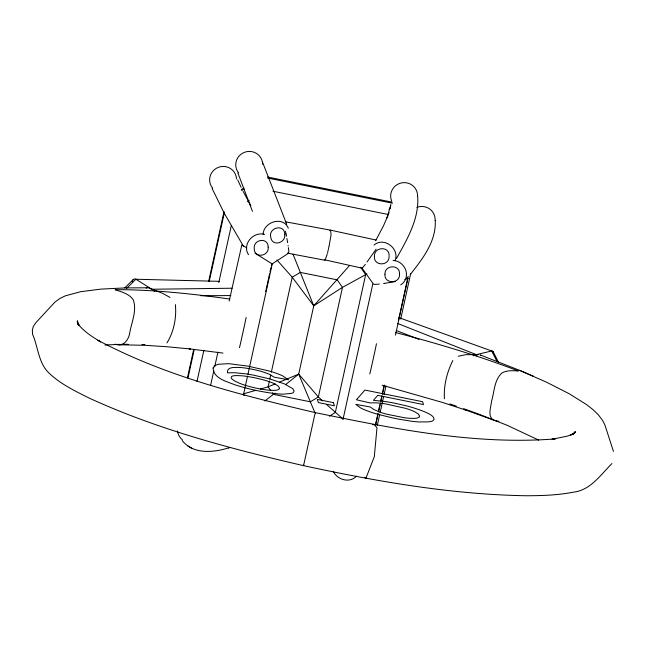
<?xml version="1.0" encoding="UTF-8"?>
<svg xmlns="http://www.w3.org/2000/svg" width="647" height="647" viewBox="0 0 647 647"><rect width="100%" height="100%" fill="white"/><g stroke="black" fill="none" stroke-linecap="round" stroke-linejoin="round"><path stroke-width="0.97" d="M263.159 234.263C263.475 221.848 283.257 215.629 288.311 228.197M390.788 204.412L390.262 207.962L390.691 205.35L387.011 217.893L387.941 215.572L383.412 225.973L375.6 240.781M315.396 413.029L315.429 412.64C394.136 428.815 474.623 445.176 555.336 438.901L552.053 439.264L567.678 436.046L573.347 433.83L570.711 435.051L574.884 432.479L572.732 434.606L575.434 431.703L574.471 433.385M246.127 317.451L245.431 320.888A74.761 7.424 -78.6 0 1 244.323 326.128L241.412 339.36A74.761 7.424 -78.6 0 1 240.247 344.447L239.479 347.657M376.457 343.719L375.761 347.156A74.761 7.424 -78.6 0 1 374.653 352.397L371.742 365.628A74.761 7.424 -78.6 0 1 370.577 370.715L369.809 373.926M329.121 245.884L331.094 234.659L330.52 230.154L285.295 221.751M329.032 246.281L328.336 249.443M218.775 282.561L231.254 225.763M187.444 377.824L193.72 349.291M208.657 281.413L224.024 211.569M187.994 377.888L194.27 349.364M209.207 281.485L224.363 212.62M196.987 381.512L203.87 350.278M210.582 385.515L213.817 370.788M214.683 366.857L217.926 352.13M229.159 301.081L241.857 244.881M265.699 291.53L269.605 273.802M270.034 271.837L270.899 267.898M271.336 265.925L271.764 263.96M243.434 394.791L247.542 376.133M247.971 374.168L272.169 264.211M269.403 380.97L268.117 386.841L270.769 390.594M269.839 379.013L270.697 375.098M271.344 372.162L292.234 277.223L300.265 272.395L337.184 279.844L342.498 287.349L318.373 396.975L310.35 401.795L273.422 394.355L272.363 392.85M314.717 412.22L298.712 374.12L313.738 305.837L349.485 265.585M343.015 419.402L372.834 283.912L374.524 284.445L379.352 284.073M375.616 424.206L377.969 413.538M378.39 411.597L379.886 404.812M380.751 400.881L381.835 395.956M382.272 393.983L384.221 385.119M398.487 320.281L408.176 276.253M375.519 425.645L378.115 413.837M378.552 411.872L380.501 403.016M380.929 401.051L382.013 396.134M382.45 394.16L384.391 385.313M395.43 335.138L407.933 278.364M377.322 425.289L379.708 414.476M380.137 412.503L383.598 396.765M384.035 394.799L385.984 385.944M400.703 319.052L410.659 273.802M328.166 250.219L327.552 252.864M327.325 253.826L325.02 260.256L288.093 253.26M303.75 465.007L303.645 465.355A97.09 1.108 -77.5 0 1 303.556 465.654C231.044 448.969 158.531 429.673 90.629 398.754L89.545 398.261C74.623 390.804 59.047 383.445 47.288 371.313C38.27 361.091 37.898 346.38 32.593 334.337L32.35 330.116L33.361 326.29L35.957 322.57L54.858 302.173L59.945 298.445L65.396 295.816L80.657 291.708L100.997 289.112L125.55 287.891L147.524 287.778A6.001 4.569 -89.7 0 1 148.559 287.955M394.929 260.822C400.299 248.966 383.962 236.365 374.023 245.059M574.14 433.458L574.762 431.84M329.905 230.696L330.455 230.138L376.061 240.045M396.465 258.501C407.02 239.56 419.151 219.147 417.719 196.648M372.995 283.435L362.126 268.254M452.851 360.549C446.948 372.114 443.575 385.863 444.424 398.843M388.16 214.286L389.195 212.79M376.109 249.168L367.035 262.019M365.385 264.324L362.166 268.23M410.23 274.554C422.467 259.075 436.313 241.46 435.245 220.595M388.976 209.604L390.084 208.358M166.942 342.918C173.857 331.903 176.68 317.531 175.369 304.624M611.933 463.567C600.513 474.93 590.452 490.475 572.927 492.238C557.851 495.181 542.445 495.683 527.135 495.748L525.971 495.748C450.975 494.454 376.708 481.425 303.556 465.654L314.677 415.115A97.09 1.108 -77.5 0 1 314.806 414.646L315.445 412.681C241.145 395.091 165.705 376.376 97.907 340.249L100.673 341.923C92.246 336.763 83.568 331.393 77.543 323.387L79.322 325.603L77.187 321.624L78.166 324.462L77.47 320.791L77.608 322.732M124.75 287.899L133.282 279.536M126.537 288.425L135.894 279.245L219.268 281.34M356.529 476.16C349.598 483.503 337.297 479.872 333.237 471.323M275.007 393.085L264.817 400.97M286.071 384.237L298.712 374.12L318.373 396.975L322.61 400.857M372.462 424.699L374.095 424.561L376.457 427.069A97.09 20.275 -79.8 0 1 376.829 427.643A3.332 0.696 -79.8 0 1 376.958 428.088L374.306 456.701L365.935 478.182A3.332 0.696 -79.8 0 1 365.709 478.182A97.09 20.275 -79.8 0 1 365.296 477.777L364.9 477.324M407.836 278.453L404.707 279.65M272.541 263.669L288.141 253.478M277.013 260.045L292.234 277.223L313.738 305.837L342.498 287.349L366.938 273.94M241.274 189.571L243.814 187.945M241.606 190.622L244.154 188.997M247.477 201.638L249.16 200.562M329.339 416.231L335.316 412.495L365.652 274.651L360.638 267.284M146.141 288.133L147.168 287.794M275.129 383.93L268.117 386.841L260.32 389.057M279.585 382.07L298.712 374.12M458.254 356.271L465.5 354.693L478.376 354.524M228.431 447.926L230.025 447.425C214.505 452.504 193.663 455.035 182.228 440.583M255.638 390.384L243.167 393.926L244.283 395.56M397.452 323.395L476.37 354.637L491.728 350.965L497.106 361.77M394.072 281.833L384.682 283.329M384.609 283.337L383.598 283.491M104.976 345.013L119.412 344.35M115.287 344.155C123.302 347.625 128.842 339.618 129.788 332.607C131.632 321.988 137.196 310.342 133.177 299.65C129.06 293.77 121.636 291.918 115.109 289.702A283.24 49.52 12.4 0 1 229.806 299.068M232.047 288.222L151.908 289.241L135.894 279.245M200.772 295.736L230.914 295.566M121.369 344.341L128.227 344.309M119.428 344.77L145.146 345.32L166.845 346.727L190.323 348.959L189.102 348.83L222.989 353.084M406.639 278.064L407.942 278.226M141.952 344.527L144.896 344.592M272.161 263.911L255.112 253.26M498.861 421.31L495.311 420.728L464.983 409.786L466.172 410.19L442.241 402.369L382.102 385.208M267.437 177.019L392.114 202.147M267.777 178.071L392.454 203.198M272.88 191.221L388.386 214.505M361.98 268.157L324.632 259.787M149.32 288.198L162.526 293.293L170.04 297.458M449.924 403.963L456.337 406.162M398.964 317.661L491.728 350.965M463.673 408.669L479.063 414.217M479.969 414.557L507.159 425.297L538.725 440.122M396.36 330.552L418.973 339.343M613.469 451.404L604.848 424.812L602.543 420.388L598.338 414.792L593.137 409.745L586.538 404.577L569.109 393.683L546.464 382.175L519.525 370.31L480.123 354.904L480.753 355.575M533.476 376.271L519.525 370.31M493.863 420.235C487.045 416.628 491.033 407.149 491.518 401.318C494.389 391.945 494.122 379.943 501.967 372.963C506.884 370.157 512.796 370.642 518.287 370.966A283.24 49.52 12.4 0 0 395.398 332.509M187.468 445.686L191.852 448.314M246.83 247.987L242.221 245.116M342.95 418.989L326.848 404.731M287.616 252.928C289.71 254.117 288.416 248.788 288.392 247.615M243.587 246.475L224.169 213.106L212.103 188.447M476.37 354.637L477.349 356.36M250.81 205.641L243.183 191.455M493.127 351.588L498.473 362.312M241.113 187.29L237.7 179.931M286.734 224.347L262.545 162.187M313.738 305.837L293.026 254.206M252.459 211.343L237.886 173.032M285.408 231.214L285.998 233.793M286.039 233.996L286.2 234.764M286.289 235.217L286.492 236.26M286.904 238.468L287.64 242.674M288.093 245.496L288.174 246.022M416.87 207.396A13.474 13.199 -17.7 0 1 435.091 220.514M393.077 260.401A13.547 12.552 46.8 0 1 405.871 270.446A13.547 12.552 46.8 0 1 400.703 284.882M391.661 201.031A13.474 13.199 -17.7 0 1 401.852 182.85A13.474 13.199 -17.7 0 1 417.541 196.405M182.357 439.798A13.474 13.199 -17.7 0 1 177.529 430.918M238.549 172.854A13.474 13.199 -17.7 0 1 244.744 152.215A13.474 13.199 -17.7 0 1 262.65 164.249M212.612 188.099A13.474 13.199 -17.7 0 1 218.338 167.347A13.474 13.199 -17.7 0 1 236.519 178.96M248.513 254.635A13.547 11.719 -40.9 0 1 249.637 239.625A13.547 11.719 -40.9 0 1 264.647 234.416M395.576 281.558A14.832 0.882 -9.7 0 1 394.783 281.696M151.916 289.314A5.88 3.526 62.4 0 1 154.73 291.53M132.15 281.793A6.227 3.858 65.1 0 1 135.878 279.108M473.321 355.737A5.88 2.734 -43.9 0 1 476.329 354.702M491.809 350.844A6.227 3 -46.6 0 1 493.329 353.594M268.149 247.122C269.427 256.422 253.931 258.768 254.255 248.585C253.042 239.204 268.384 236.859 268.149 247.122M374.403 256.487C373.602 266.313 389.502 266.338 389.082 256.358C390.149 245.739 373.772 246.539 374.403 256.487M284.769 234.764C285.804 243.135 272.023 246.895 270.786 237.36C268.012 227.315 285.133 223.393 284.769 234.764M384.965 274.223C384.011 284.251 400.267 284.098 399.514 274.11C400.258 264.194 384.536 264.583 384.965 274.223M213.106 367.989C213.429 378.446 226.571 381.398 234.457 384.642C246.475 388.572 258.873 391.306 271.376 393.125A35.666 6.235 12.4 0 0 277.911 393.861A34.606 6.049 12.4 0 0 283.532 394.16L291.417 393.384A46.43 8.12 12.4 0 0 293.455 392.381L294.094 391.014L292.824 388.726L284.429 383.889L269.783 378.916L253.778 375.203A35.755 6.252 12.4 0 0 245.658 373.837L234.659 372.712L227.566 372.85C226.329 366.372 235.791 367.472 239.786 367.464A22.774 3.979 12.4 0 1 250.615 368.927A25.257 4.416 12.4 0 1 253.462 369.502L257.643 370.448A19.475 3.405 12.4 0 1 263.369 372.041L269.467 374.298L274.021 377.128L288.53 379.781L282.48 375.778A30.975 5.419 12.4 0 0 276.269 373.27A31.08 5.435 12.4 0 0 268.432 370.804L247.85 366.121L228.763 363.671L217.966 364.285L214.65 365.741L213.106 367.989M279.536 388.297L278.808 389.462L276.714 390.157A24.343 4.254 12.4 0 1 274.061 390.376L268.893 390.173A20.825 3.639 12.4 0 1 263.798 389.551L259.204 388.758A24.214 4.23 12.4 0 1 245.1 385.256A23.551 4.117 12.4 0 1 239.115 383.097L235.419 381.35A34.792 6.082 12.4 0 1 231.181 377.824L231.472 376.627L232.718 375.988A23.923 4.181 12.4 0 1 236.325 375.575L241.63 375.778A23.219 4.06 12.4 0 1 247.947 376.562L252.71 377.395A30.272 5.289 12.4 0 1 256.568 378.188L262.585 379.635A21.561 3.769 12.4 0 1 268.869 381.52L269.815 381.851A23.688 4.141 12.4 0 1 272.484 382.862A23.049 4.028 12.4 0 1 274.757 383.873L278.347 386.146L279.536 388.297M419.612 416.264L419.078 417.258L417.08 418.067A26.875 4.699 12.4 0 1 413.595 418.391L409.915 418.302A23.47 4.1 12.4 0 1 404.496 417.76L386.663 414.185A21.497 3.761 12.4 0 1 380.193 412.228L373.804 409.511L370.31 406.995L355.801 404.343L360.314 407.764A34.72 6.074 12.4 0 0 366.469 410.53A36.467 6.373 12.4 0 0 369.049 411.492A34.954 6.114 12.4 0 0 377.929 414.315L392.139 417.808A54.906 9.6 12.4 0 0 398.544 419.119L411.646 421.246A36.078 6.308 12.4 0 0 418.941 421.957L428.427 421.876A43.834 7.667 12.4 0 0 432.657 420.882C436.377 418.949 431.848 415.164 429.608 414.242A37.057 6.478 12.4 0 0 424.367 411.718L423.081 411.193A40.793 7.133 12.4 0 0 418.835 409.608L414.282 408.095A34.048 5.952 12.4 0 0 406.049 405.766L395.115 403.275A35.545 6.211 12.4 0 0 385.248 401.552L373.432 400.307L377.759 395.349L423.502 404.569L422.588 401.698L364.908 390.076L356.384 399.765L370.391 402.992A27.303 4.772 12.4 0 1 378.794 403.032A23.429 4.1 12.4 0 1 385.572 403.89L405.143 408.241A22.378 3.914 12.4 0 1 410.408 409.955A23.688 4.141 12.4 0 1 414.622 411.71L418.383 414.048L419.612 416.264M333.399 402.644L317.337 399.401L318.34 402.555L334.402 405.798L333.399 402.644"/></g></svg>
